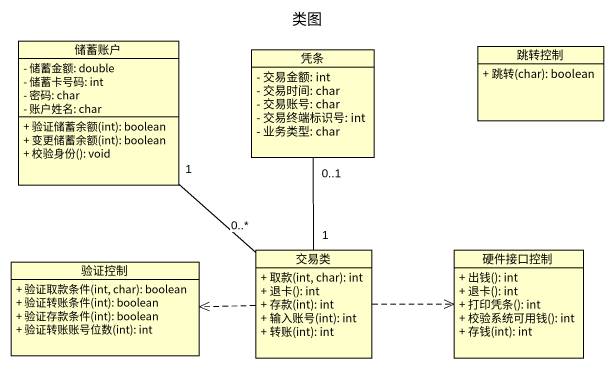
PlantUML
@startuml
title 类图
hide circle
hide empty members
skinparam classAttributeIconSize 0
class 储蓄账户 {
  - 储蓄金额: double
  - 储蓄卡号码: int
  - 密码: char
  - 账户姓名: char
  + 验证储蓄余额(int): boolean
  + 变更储蓄余额(int): boolean
  + 校验身份(): void
}
class 凭条 {
  - 交易金额: int
  - 交易时间: char
  - 交易账号: char
  - 交易终端标识号: int
  - 业务类型: char
}
class 跳转控制 {
  + 跳转(char): boolean
}
class 验证控制 {
  + 验证取款条件(int, char): boolean
  + 验证转账条件(int): boolean
  + 验证存款条件(int): boolean
  + 验证转账账号位数(int): int
}
class 交易类 {
  + 取款(int, char): int
  + 退卡(): int
  + 存款(int): int
  + 输入账号(int): int
  + 转账(int): int
}
class 硬件接口控制 {
  + 出钱(): int
  + 退卡(): int
  + 打印凭条(): int
  + 校验系统可用钱(): int
  + 存钱(int): int
}
交易类 "0..*" -up- "1" 储蓄账户
交易类 "1" -up- "0..1" 凭条
交易类 .left.> 验证控制
交易类 .right.> 硬件接口控制
@enduml
